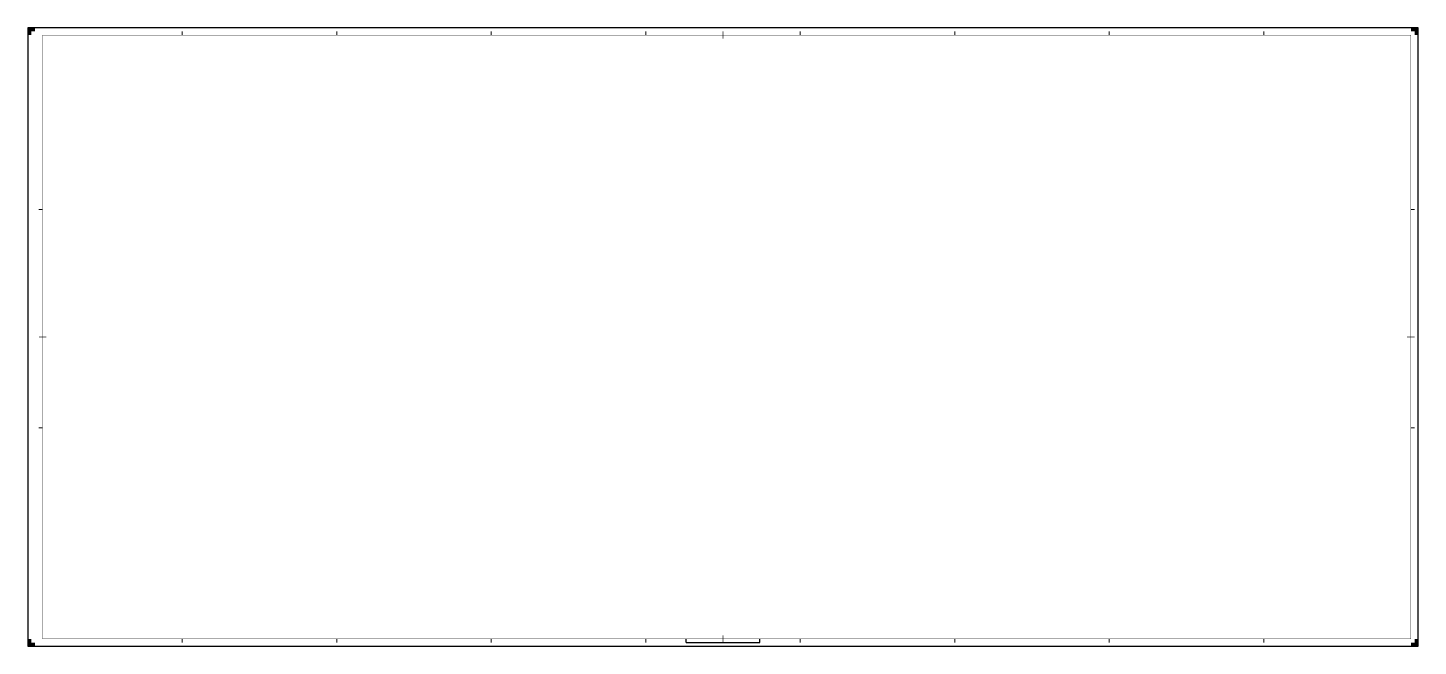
# Model space of a CAD drawing. Extents: x -20 to 1870, y -10 to 831.
import ezdxf

# ---------------------------------------------------------------- set-up
doc = ezdxf.new("R2010")
doc.units = 0
doc.header["$MEASUREMENT"] = 0
for name, color, linetype, lineweight in [('to-xx-kader', 7, 'CONTINUOUS', 25), ('to-xx-snijrand', 7, 'CONTINUOUS', 25), ('to-xx-vouwmerk', 7, 'CONTINUOUS', 18)]:
    doc.layers.add(name, color=color, linetype=linetype, lineweight=lineweight)

msp = doc.modelspace()

# ---------------------------------------------------------------- hatches: boundary and pattern name
at = {"layer": 'to-xx-snijrand'}
for points in [[(-10, 831), (-20, 831), (-20, 821), (-15, 821), (-15, 826), (-10, 826)], [(1870, 821), (1870, 831), (1860, 831), (1860, 826), (1865, 826), (1865, 821)], [(-20, 0), (-20, -10), (-10, -10), (-10, -5), (-15, -5), (-15, 0)], [(1860, -10), (1870, -10), (1870, 0), (1865, 0), (1865, -5), (1860, -5)]]:
    msp.add_hatch(color=256, dxfattribs=at).paths.add_polyline_path(points)

# ---------------------------------------------------------------- linework, layer by layer
at = {"layer": 'to-xx-kader'}
for p, q in [((875, -5), (875, 0)), ((975, -5), (975, 0)), ((875, -5), (975, -5))]:
    msp.add_line(p, q, dxfattribs=at)
at = {"layer": 'to-xx-kader', "const_width": 0.7, "flags": 128}
msp.add_lwpolyline([(0, 0), (1860, 0), (1860, 821), (0, 821)], close=True, dxfattribs=at)
for points in [[(925, 826), (925, 816)], [(-5, 410.5), (5, 410.5)], [(1865, 410.5), (1855, 410.5)], [(925, -5), (925, 5)]]:
    msp.add_lwpolyline(points, dxfattribs=at)
at = {"layer": 'to-xx-snijrand'}
for p, q in [((1870, 831), (-20, 831)), ((-20, 831), (-20, -10)), ((1870, -10), (1870, 831)), ((-20, -10), (1870, -10))]:
    msp.add_line(p, q, dxfattribs=at)
at = {"layer": 'to-xx-vouwmerk'}
for p, q in [((190, 826), (190, 821)), ((400, 826), (400, 821)), ((610, 826), (610, 821)), ((820, 826), (820, 821)), ((1030, 826), (1030, 821)), ((1240, 826), (1240, 821)), ((1450, 826), (1450, 821)), ((1660, 826), (1660, 821)), ((-5, 584), (0, 584)), ((1865, 584), (1860, 584)), ((-5, 287), (0, 287)), ((1865, 287), (1860, 287)), ((190, -5), (190, 0)), ((400, -5), (400, 0)), ((610, -5), (610, 0)), ((820, -5), (820, 0)), ((1030, -5), (1030, 0)), ((1240, -5), (1240, 0)), ((1450, -5), (1450, 0)), ((1660, -5), (1660, 0))]:
    msp.add_line(p, q, dxfattribs=at)

doc.saveas('drawing.dxf')
